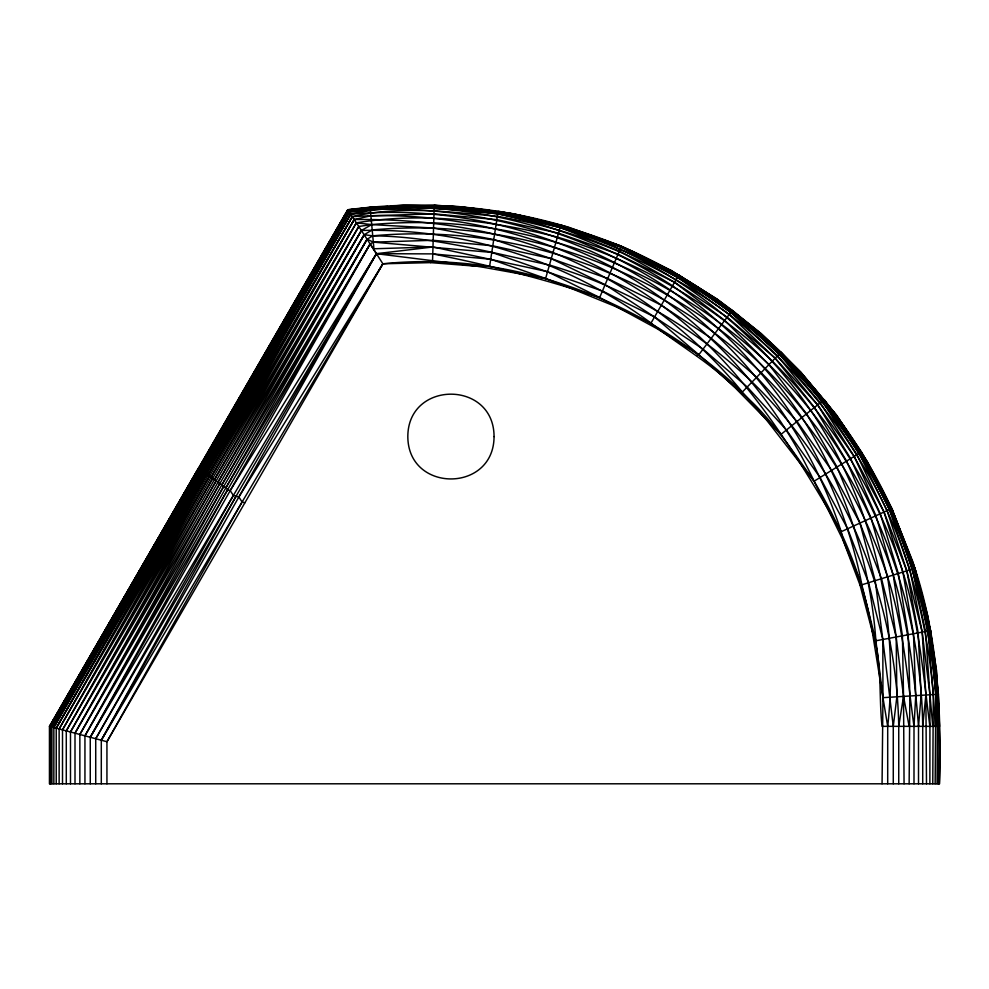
<?xml version="1.0" encoding="UTF-8"?>
<svg xmlns="http://www.w3.org/2000/svg" width="989" height="989" viewBox="0 0 989 989"><rect width="100%" height="100%" fill="white"/><g stroke="black" fill="none" stroke-linecap="round" stroke-linejoin="round"><path stroke-width="1.48" d="M929.87 783.795L929.944 694.76L925.494 631.501L912.414 569.095L890.916 508.828L861.37 451.948L836.397 415.009L800.867 372.272L781.038 352.133L761.011 333.528L732.317 310.361L717.26 299.271L670.097 269.873L620.054 245.668L560.85 225.01C491.78 205.428 418.854 200.322 347.708 209.767L49.45 726.346L49.45 783.795L939.55 783.795C941.577 711.301 937.869 637.695 914.887 568.329L891.719 508.482C837.893 391.644 739.451 297.046 621.376 246.335L620.054 245.668M937.078 783.795L937.572 694.303L930.55 630.549L914.887 568.329L891.719 508.482L861.37 451.948L814.095 481.21L843.296 540.674L861.914 585.167L875.883 640.785L882.954 697.665L887.702 726.346L887.702 783.795M932.763 783.795L933.307 694.562L927.991 631.031L914.083 568.576L891.719 508.482L841.194 531.711L843.296 540.674L860.109 585.34L872.261 631.501L882.954 697.665L882.064 783.795M935.149 783.795L935.841 694.414L929.697 630.722L914.887 568.329L860.109 585.34M909.138 783.795L909.855 695.996L908.223 634.715L898.358 573.583L880.284 513.748L854.125 456.399L820.277 402.77L779.233 354L731.773 311.053L678.8 274.93L651.009 323.069C678.009 344.605 708.569 361.677 733.467 386.069C766.759 411.251 790.149 447.485 814.095 481.21C841.33 527.829 863.607 577.885 872.261 631.501C882.584 661.604 878.578 694.995 882.064 726.346L939.55 726.346L939.056 717.099M939.266 783.795C941.503 711.301 935.322 638.189 914.083 568.576C893.759 507.666 863.212 450.663 823.602 400.1C769.405 333.676 699.223 281.828 621.376 246.335C561.801 222.068 498.518 208.197 434.245 205.341L432.552 260.935L430.598 262.629L382.879 263.803L238.881 496.96L242.082 502.016L244.889 502.758M913.997 783.795L913.997 726.346L915.752 695.65L913.477 633.739L902.908 572.149L883.993 512.018L856.981 454.656L822.255 401.188L780.432 352.764L732.317 310.361L698.815 354.742L696.825 355.459M887.702 726.346C899.916 616.122 872.644 502.585 810.757 410.447C738.387 304.896 624.294 232.44 498.135 211.263L489.629 266.214L478.157 266.362L430.598 262.629M918.509 783.795L918.509 726.346L921.13 695.304L918.2 632.873L906.814 570.876L887.034 510.633L859.157 453.296L823.602 400.1L781.038 352.133L742.319 392.052L766.759 420.276L814.095 481.21C771.741 390.692 700.175 315.108 612.5 267.253C532.403 225.603 440.76 205.873 350.687 214.254L201.608 469.911L209.458 476.315L211.349 476.834L212.561 478.651L214.662 479.22L215.948 481.21L218.223 481.816L219.595 483.942L222.018 484.598L223.477 486.835L226.036 487.528L227.557 489.864L230.202 490.581L233.367 495.464L238.881 496.96M922.712 783.795L922.712 726.346L925.865 695.02L922.193 632.132L910.004 569.874L889.371 509.545L860.628 452.381L824.27 399.556L780.951 434.418L733.467 386.069L698.815 354.742L654.545 316.974L605.144 284.671L551.281 258.636L493.771 239.548L433.553 228.051L371.703 224.602L356.386 222.822L347.708 209.767L363.087 208.506M893.277 783.795L893.277 726.346L896.875 696.8L896.182 636.99L887.615 577.007L871.062 517.964L846.596 461.059L814.466 407.456L775.116 358.216L729.214 314.477L677.514 277.167L621.03 247.139L560.85 225.01L545.619 278.465L478.157 266.362L376.438 253.691L356.386 222.822C423.255 211.869 492.114 220.547 557.4 237.1C637.67 260.75 711.647 303.475 772.273 361.158C831.786 419.991 876.798 492.621 902.908 572.149C918.991 622.217 923.318 674.473 929.87 726.346M898.741 783.795L898.741 726.346L903.538 696.392L902.413 635.803L893.252 575.215L875.945 515.726L850.651 458.562L817.656 404.897L777.453 355.83L730.747 312.437L678.38 275.671L621.03 247.139L560.59 225.838L498.023 212.128L434.245 205.341L370.096 207.331L347.868 210.064L49.734 726.396L49.734 783.795M236.099 496.206L101.298 740.229L101.298 783.795M223.477 486.835L84.943 735.828L84.943 783.795M227.557 489.864L90.259 737.262L90.259 783.795M219.595 483.942L79.862 734.481L79.862 783.795M212.561 478.651L70.491 731.947L70.491 783.795M215.948 481.21L75.003 733.183L75.003 783.795M209.458 476.315L66.288 730.834L66.288 783.795M206.664 474.226L62.505 729.82L62.505 783.795M242.082 502.016L106.936 741.725L106.936 783.795M202.275 470.888L56.237 728.151L56.237 783.795M935.149 726.346C932.676 652.159 917.656 578.454 887.034 510.633C850.849 433.825 796.466 366.313 729.214 314.477C660.973 263.964 581.136 230.165 497.356 216.356C449.402 211.807 399.741 205.514 352.307 216.665L204.278 472.408L59.13 728.93L59.13 783.795M909.138 726.346L903.538 696.392L896.182 636.99L881.582 578.924L859.96 523.082L831.625 470.344L797.047 421.487L756.696 377.217L711.227 338.275L661.332 305.218L607.728 278.515L551.281 258.636L492.794 245.816L433.182 240.29L373.335 242.132L370.183 243.887L90.259 737.262L49.45 726.346M95.723 783.795L95.723 738.734L233.367 495.464M937.078 726.346C935.99 651.726 919.708 577.724 889.371 509.545C852.975 432.366 798.321 364.521 730.747 312.437C662.247 261.145 581.544 229.015 498.023 212.128C448.202 205.255 397.887 205.23 347.868 210.064L49.734 726.396L198.566 468.044L199.222 468.329L200.656 469.651L53.851 727.496L53.851 783.795M922.712 726.346C920.957 591.607 865.919 458.673 768.972 364.607C664.583 263.581 516.357 211.349 371.703 224.602L361.418 230.462L75.003 733.183L364.199 234.714L372.185 229.943C515.306 216.826 661.95 268.526 765.226 368.452C823.553 426.111 867.637 497.306 893.252 575.215C908.434 624.319 914.479 675.289 918.509 726.346M898.741 726.346C896.281 598.135 844.594 471.555 752.073 382.014C694.871 327.668 625.135 287.342 549.439 265.04C490.952 252.751 432.935 236.396 372.742 235.839L364.199 234.714L79.862 734.481L367.129 239.202L372.742 235.839C514.169 222.859 659.045 273.953 761.122 372.68C818.731 429.671 862.359 499.989 887.615 577.007C903.316 625.493 907.111 676.167 913.997 726.346M893.277 726.346L882.818 639.487L868.639 583.04L847.61 528.769L820.066 477.502L786.44 429.992L747.239 386.996L703.031 349.105L654.545 316.974L602.437 291.026L491.756 252.418L373.335 242.132L367.129 239.202L84.943 735.828L370.183 243.887L382.879 263.803C514.008 250.118 647.733 301.509 742.319 392.052C691.966 330.647 626.47 282.607 552.999 252.541C489.716 227.68 421.907 218.779 354.223 219.546L205.724 472.791M199.506 468.761L51.922 727.002L51.922 783.795M939.266 726.346L938.425 694.241L882.954 697.665L882.818 639.487L875.228 580.939L859.96 523.082L837.028 467.006L806.567 413.81L768.972 364.607L724.739 320.424L674.547 282.285L618.051 254.148L558.525 233.169L496.837 219.657L433.986 213.847L370.9 215.775L354.223 219.546L62.505 729.82L356.386 222.822L66.288 730.834L358.797 226.469L371.703 224.602L370.096 207.331L434.22 206.207L497.764 213.822L560.133 227.47L619.374 251.07L674.547 282.285L727.175 317.172L775.116 358.216L817.656 404.897L854.125 456.399L883.993 512.018L906.814 570.876L922.193 632.132L929.944 694.76L932.763 726.346M198.826 468.242L50.575 726.631L50.575 783.795M938.425 694.241L930.55 630.549L875.883 640.785C870.295 561.554 844.569 484.499 801.968 417.519C767.39 365.93 723.429 321.363 672.508 285.821C619.324 251.008 560.021 226.629 497.764 213.822C449.117 209.075 398.839 203.104 350.687 214.254L56.237 728.151L204.278 472.408M199.222 468.329L348.449 210.917C460.689 201.595 574.955 229.584 667.451 294.611C748.586 352.863 810.312 436.681 841.194 531.711C792.708 448.042 740.971 363.012 661.332 305.218C572.532 240.871 461.628 209.532 352.307 216.665L59.13 728.93L354.223 219.546M347.868 210.064L50.575 726.631L348.449 210.917C460.676 196.551 576.748 226.568 670.122 289.962C769.059 358.995 839.302 466.598 861.914 585.167M348.449 210.917L51.922 727.002L349.401 212.301L370.356 209.915M350.687 214.254L53.851 727.496L349.401 212.301L200.198 468.959M214.662 479.22L361.418 230.462C464.83 227.767 568.032 261.455 651.009 323.069L615.109 306.343L570.937 288.318L545.619 278.465L490.692 259.229L432.749 253.889L376.438 253.691L90.259 737.262L95.723 738.734L376.438 253.691L432.984 246.966L547.547 271.678L599.68 297.516L657.252 328.818L698.815 354.742M361.418 230.462L70.491 731.947L358.797 226.469L211.349 476.834M203.474 471.209L352.307 216.665M208.358 474.683L356.386 222.822M218.223 481.816L364.199 234.714M222.018 484.598L367.129 239.202M226.036 487.528L370.183 243.887M230.202 490.581L376.438 253.691L101.298 740.229L95.723 738.734M366.165 208.246L372.321 207.739M378.466 207.233L387.7 206.466M390.779 206.219L403.092 205.205L444.753 206.219M432.984 246.966L373.941 248.771L371.703 224.602M450.935 206.367L458.649 206.553L493.845 211.201M496.911 211.597L513.748 213.822L567.748 226.901L621.376 246.335L599.68 297.516C545.1 279.158 489.196 265.151 432.749 253.889M200.656 469.651L201.608 469.911M670.097 269.873L717.26 299.271L729.412 308.791M736.706 314.502L761.011 333.528L770.975 343.22M775.401 347.522L800.867 372.272L818.632 393.647M820.61 396.02L823.565 399.581M825.543 401.954L836.397 415.009L867.155 461.319L892.82 510.608M891.719 508.482L913.082 562.345L927.731 615.974L929.709 628.163M930.192 631.217L936.595 670.839L937.572 689.345M938.067 698.593L938.808 712.476M937.572 694.303L938.425 783.795M925.865 695.02L926.495 783.795M903.538 696.392L904.057 783.795M494.055 436.569C493.956 493.054 407.963 493.054 407.827 436.569C407.938 380.06 493.993 380.048 494.055 436.569M382.879 263.803L106.936 741.725L101.298 740.229L382.879 263.803"/></g></svg>
